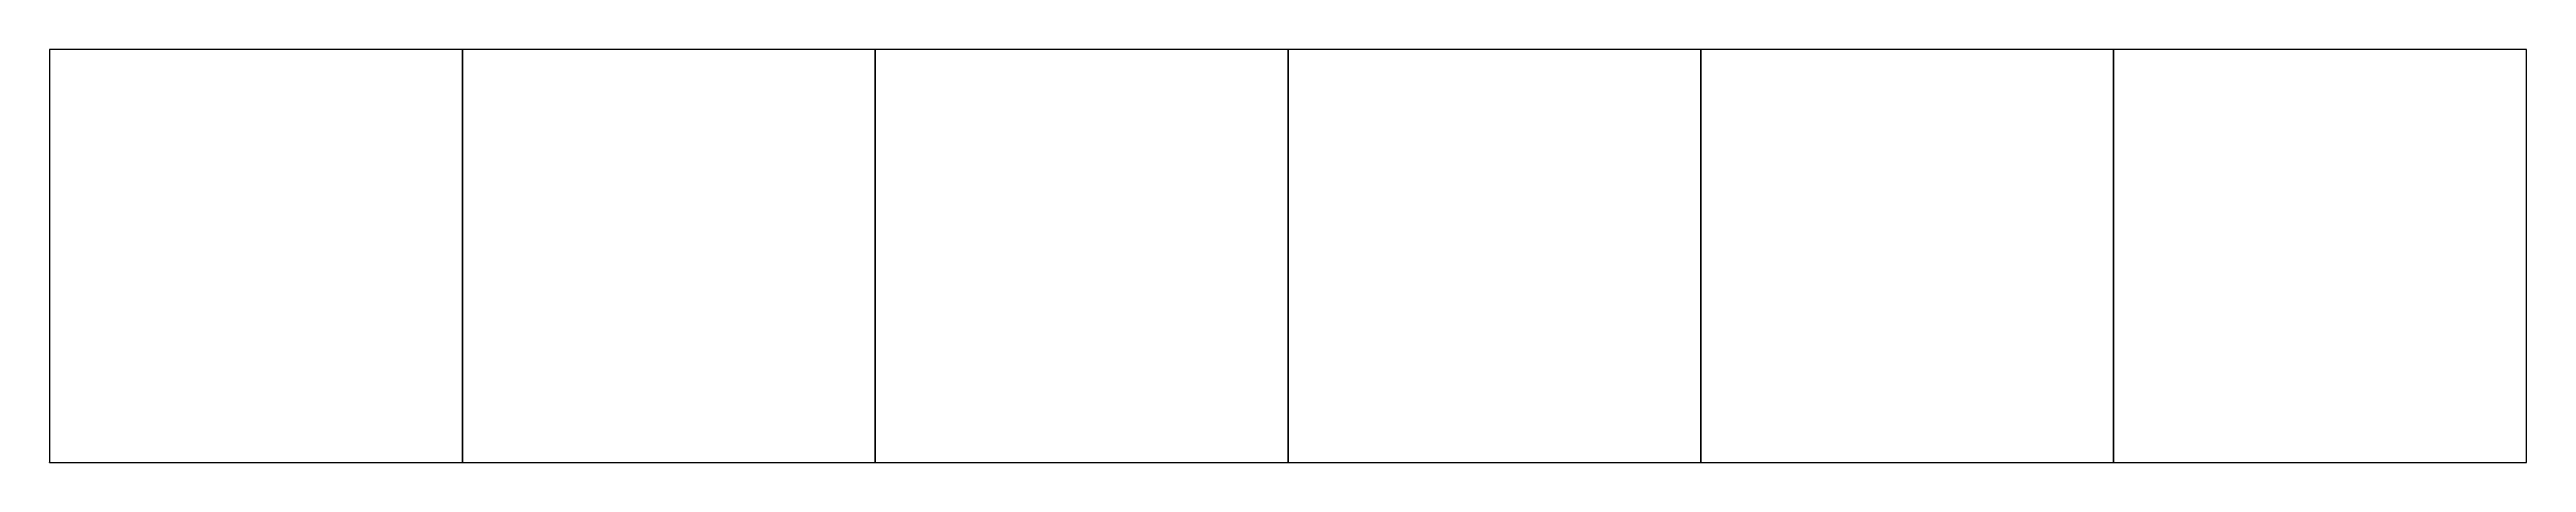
# Model space of a CAD drawing. Header units: inches. Extents: x -2 to 59998, y -2 to 9998.
import ezdxf

# ---------------------------------------------------------------- set-up
doc = ezdxf.new("R2010")
doc.units = ezdxf.units.IN
doc.header["$LTSCALE"] = 1000
doc.header["$MEASUREMENT"] = 0
doc.styles.get("Standard").update_dxf_attribs({"font": 'gbenor.shx', "bigfont": 'gbcbig.shx'})

# ---------------------------------------------------------------- blocks, each defined once
blk = doc.blocks.new('_Matrix4d')
at = {"color": 3}
blk.add_polyline3d([(0, 0, 0), (0, 1, 0)], dxfattribs=at)
at = {"color": 1}
blk.add_polyline3d([(0, 0, 0), (1, 0, 0)], dxfattribs=at)
at = {"color": 5}
blk.add_polyline3d([(0, 0, 0), (0, 0, 1)], dxfattribs=at)
blk.add_attdef('NAME', (0, 0), '', height=0.3)
blk = doc.blocks.new('_Vector3d')
blk.add_polyline3d([(0, 0, 0), (1, 1, 1)])
blk.add_attdef('NAME', (0, 0), '', height=0.3)

msp = doc.modelspace()

# ---------------------------------------------------------------- linework, layer by layer
at = {"color": 5}
for points in [[(-2, -2), (9998, -2), (9998, 9998), (-2, 9998)], [(9998, -2), (19998, -2), (19998, 9998), (9998, 9998)], [(19998, -2), (29998, -2), (29998, 9998), (19998, 9998)], [(29998, -2), (39998, -2), (39998, 9998), (29998, 9998)], [(39998, -2), (49998, -2), (49998, 9998), (39998, 9998)], [(49998, -2), (59998, -2), (59998, 9998), (49998, 9998)]]:
    msp.add_lwpolyline(points, close=True, dxfattribs=at)

# ---------------------------------------------------------------- block references
at = {"extrusion": (-0.433013, -0.5, 0.75)}
ref = msp.add_blockref('_Matrix4d', (0, 2, 0), dxfattribs=dict(at, xscale=2, yscale=3, zscale=4, rotation=79.1066053508691))
ref.add_attrib('NAME', 'B2', (0, 2, 0), dxfattribs={"extrusion": (-0.433013, -0.5, 0.75), "height": 0.9, "rotation": 79.10661, "width": 0.666667})
for name, values in [('_Matrix4d', {'NAME': 'B1'}), ('_Vector3d', {'NAME': 'v1'})]:
    msp.add_blockref(name, (0, 0)).add_auto_attribs(values)

doc.saveas('drawing.dxf')
